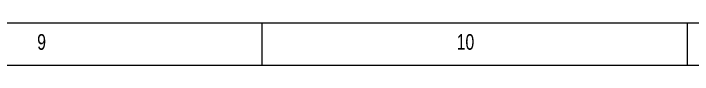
# Model space of a CAD drawing. Header units: inches. Extents: x 0.2 to 32.9, y 0.2 to 23.2.
# Drawn here: x 17.371 to 20.517, y 0.197 to 0.394 of the extents above; entities that cross this region are included whole.
import ezdxf

# ---------------------------------------------------------------- set-up
doc = ezdxf.new("R2010")
doc.units = ezdxf.units.IN
doc.header["$MEASUREMENT"] = 0
doc.styles.add('SLDTEXTSTYLE0', font='TXT', dxfattribs={"width": 0.75})

msp = doc.modelspace()

# ---------------------------------------------------------------- linework, layer by layer
at = {"color": 7, "linetype": 'Continuous', "lineweight": 0}
for p, q in [((0.393701, 0.393701), (25.543307, 0.393701)), ((18.523622, 0.19685), (18.523622, 0.393701)), ((20.492126, 0.393701), (20.492126, 0.19685)), ((0.19685, 0.19685), (32.913386, 0.19685))]:
    msp.add_line(p, q, dxfattribs=at)

# ---------------------------------------------------------------- texts
at = {"color": 7, "linetype": 'Continuous', "lineweight": 0, "attachment_point": 1, "style": 'SLDTEXTSTYLE0'}
for s, insert, char_height in [('9', (17.480725, 0.341261), 0.072917), ('10', (19.424623, 0.341261), 0.0729167)]:
    msp.add_mtext(s, dxfattribs=dict(at, insert=insert, char_height=char_height))

doc.saveas('drawing.dxf')
